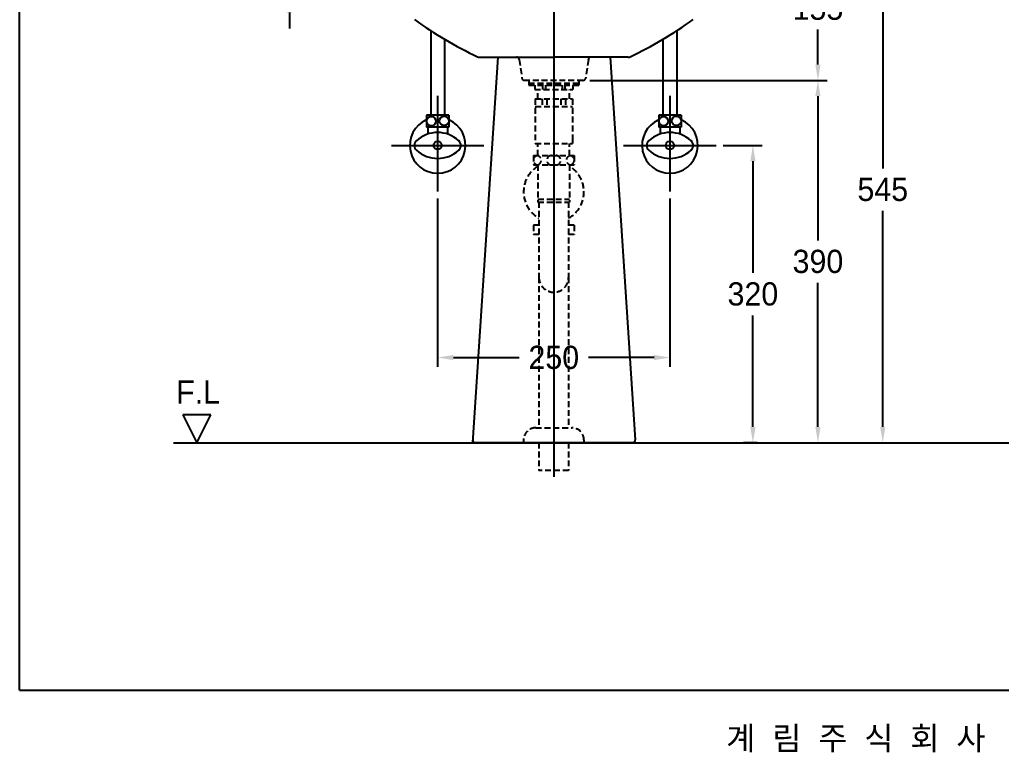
# Model space of a CAD drawing. Header units: millimetres. Extents: x 0 to 3750, y -67 to 2530.
# Drawn here: x 1950 to 3007, y -67 to 722 of the extents above; entities that cross this region are included whole.
import ezdxf
from ezdxf.enums import TextEntityAlignment as Align
from ezdxf.lldxf.tags import DXFTag

# ---------------------------------------------------------------- set-up
doc = ezdxf.new("R2010")
doc.units = ezdxf.units.MM
doc.linetypes.add('DASHED2', pattern=[9.525, 6.35, -3.175])
for name, color, linetype in [('TEXT', 7, 'Continuous'), ('내부선 및 부속', 4, 'Continuous'), ('도각라인', 7, 'Continuous'), ('외형선', 3, 'Continuous'), ('점선', 6, 'DASHED2'), ('중심선', 1, 'DASHED'), ('치수선', 7, 'Continuous')]:
    doc.layers.add(name, color=color, linetype=linetype)
doc.styles.add('____', font='')
doc.styles.add('타이틀', font='H2GTRM.TTF', dxfattribs={"height": 25})
doc.styles.get('____').set_extended_font_data('굴림')
tags = doc.linetypes.add('DASHDOT', pattern=[70, 31, -13, 13, -13]).pattern_tags.tags
tags[10:11] = [DXFTag(74, 4), DXFTag(75, 0), DXFTag(340, '0'), DXFTag(46, 0.0), DXFTag(50, 0.0), DXFTag(44, 0.0), DXFTag(45, 0.0)]
tags[8:9] = [DXFTag(74, 4), DXFTag(75, 0), DXFTag(340, '0'), DXFTag(46, 0.0), DXFTag(50, 0.0), DXFTag(44, 0.0), DXFTag(45, 0.0)]
tags[6:7] = [DXFTag(74, 4), DXFTag(75, 0), DXFTag(340, '0'), DXFTag(46, 0.0), DXFTag(50, 0.0), DXFTag(44, 0.0), DXFTag(45, 0.0)]
tags[4:5] = [DXFTag(74, 4), DXFTag(75, 0), DXFTag(340, '0'), DXFTag(46, 0.0), DXFTag(50, 0.0), DXFTag(44, 0.0), DXFTag(45, 0.0)]
tags = doc.linetypes.add('DASHED', pattern=[25.72, 12.86, -12.86]).pattern_tags.tags
tags[6:7] = [DXFTag(74, 4), DXFTag(75, 0), DXFTag(340, '0'), DXFTag(46, 0.0), DXFTag(50, 0.0), DXFTag(44, 0.0), DXFTag(45, 0.0)]
tags[4:5] = [DXFTag(74, 4), DXFTag(75, 0), DXFTag(340, '0'), DXFTag(46, 0.0), DXFTag(50, 0.0), DXFTag(44, 0.0), DXFTag(45, 0.0)]
doc.dimstyles.new('MSADIM', dxfattribs={"dimtxt": 33, "dimasz": 17, "dimexe": 10, "dimexo": 7.5, "dimgap": 10, "dimtad": 0, "dimtih": 1, "dimtoh": 1, "dimdec": 0, "dimzin": 1, "dimdsep": 46, "dimtxsty": '____', "dimcen": 11.25, "dimadec": 0, "dimazin": 0, "dimtfac": 1, "dimtdec": 0, "dimtix": 1, "dimtmove": 0, "dimatfit": 3, "dimfxl": 0, "dimtolj": 1, "dimtzin": 1, "dimarcsym": 0})

# ---------------------------------------------------------------- blocks, each defined once
blk = doc.blocks.new('*D15')
at = {"layer": '치수선', "color": 0, "linetype": 'Continuous', "lineweight": -2}
for p, q in [((2240.3, 828.4), (2240.3, 845.4)), ((2404.4, 811.4), (2230.3, 811.4)), ((2240.3, 811.4), (2240.3, 801.7)), ((2240.3, 746.4), (2240.3, 756)), ((2445.4, 746.4), (2230.3, 746.4)), ((2240.3, 729.4), (2240.3, 712.4))]:
    blk.add_line(p, q, dxfattribs=at)
at = {"layer": '치수선', "color": 0, "linetype": 'Continuous'}
for points in [[(2237.5, 828.4), (2243.1, 828.4), (2240.3, 811.4)], [(2237.5, 729.4), (2243.1, 729.4), (2240.3, 746.4)]]:
    blk.add_solid(points, dxfattribs=at)
at = {"layer": '치수선', "color": 0, "linetype": 'Continuous', "insert": (2240.3, 778.9), "char_height": 25, "attachment_point": 5, "style": '____'}
blk.add_mtext('\\A1;65', dxfattribs=at)
blk = doc.blocks.new('*D16')
at = {"layer": '치수선', "color": 0, "linetype": 'Continuous', "lineweight": -2}
for p, q in [((2645.4, 811.4), (2819.2, 811.4)), ((2809.2, 794.4), (2809.2, 756.7)), ((2809.2, 673.4), (2809.2, 711)), ((2563.8, 656.4), (2819.2, 656.4))]:
    blk.add_line(p, q, dxfattribs=at)
at = {"layer": '치수선', "color": 0, "linetype": 'Continuous'}
for points in [[(2806.4, 794.4), (2812, 794.4), (2809.2, 811.4)], [(2806.4, 673.4), (2812, 673.4), (2809.2, 656.4)]]:
    blk.add_solid(points, dxfattribs=at)
at = {"layer": '치수선', "color": 0, "linetype": 'Continuous', "insert": (2809.2, 733.9), "char_height": 25, "attachment_point": 5, "style": '____'}
blk.add_mtext('\\A1;155', dxfattribs=at)
blk = doc.blocks.new('*D17')
at = {"layer": '치수선', "color": 0, "linetype": 'Continuous', "lineweight": -2}
for p, q in [((2707.2, 586.4), (2749.2, 586.4)), ((2739.2, 569.4), (2739.2, 449.2)), ((2739.2, 283.4), (2739.2, 403.5)), ((2743.9, 266.4), (2729.2, 266.4))]:
    blk.add_line(p, q, dxfattribs=at)
at = {"layer": '치수선', "color": 0, "linetype": 'Continuous'}
for points in [[(2736.4, 569.4), (2742.1, 569.4), (2739.2, 586.4)], [(2736.4, 283.4), (2742.1, 283.4), (2739.2, 266.4)]]:
    blk.add_solid(points, dxfattribs=at)
at = {"layer": '치수선', "color": 0, "linetype": 'Continuous', "insert": (2739.2, 426.4), "char_height": 25, "attachment_point": 5, "style": '____'}
blk.add_mtext('\\A1;320', dxfattribs=at)
blk = doc.blocks.new('*D18')
at = {"layer": '치수선', "color": 0, "linetype": 'Continuous', "lineweight": -2}
for p, q in [((2645.4, 811.4), (2889, 811.4)), ((2879, 794.4), (2879, 561.7)), ((2879, 283.4), (2879, 516)), ((2884.5, 266.4), (2889, 266.4))]:
    blk.add_line(p, q, dxfattribs=at)
at = {"layer": '치수선', "color": 0, "linetype": 'Continuous'}
for points in [[(2876.2, 794.4), (2881.8, 794.4), (2879, 811.4)], [(2876.2, 283.4), (2881.8, 283.4), (2879, 266.4)]]:
    blk.add_solid(points, dxfattribs=at)
at = {"layer": '치수선', "color": 0, "linetype": 'Continuous', "insert": (2879, 538.9), "char_height": 25, "attachment_point": 5, "style": '____'}
blk.add_mtext('\\A1;545', dxfattribs=at)
blk = doc.blocks.new('*D19')
at = {"layer": '치수선', "color": 0, "linetype": 'Continuous', "lineweight": -2}
for p, q in [((2399.9, 529.2), (2399.9, 348.1)), ((2649.9, 529.2), (2649.9, 348.1)), ((2416.9, 358.1), (2487.6, 358.1)), ((2632.9, 358.1), (2562.2, 358.1))]:
    blk.add_line(p, q, dxfattribs=at)
at = {"layer": '치수선', "color": 0, "linetype": 'Continuous'}
for points in [[(2416.9, 360.9), (2416.9, 355.3), (2399.9, 358.1)], [(2632.9, 360.9), (2632.9, 355.3), (2649.9, 358.1)]]:
    blk.add_solid(points, dxfattribs=at)
at = {"layer": '치수선', "color": 0, "linetype": 'Continuous', "insert": (2524.9, 358.1), "char_height": 25, "attachment_point": 5, "style": '____'}
blk.add_mtext('\\A1;250', dxfattribs=at)
blk = doc.blocks.new('*D25')
at = {"layer": '치수선', "color": 0, "linetype": 'Continuous', "lineweight": -2}
for p, q in [((2563.8, 656.4), (2819.2, 656.4)), ((2809.2, 639.4), (2809.2, 484.2)), ((2809.2, 283.4), (2809.2, 438.5)), ((2793.7, 266.4), (2819.2, 266.4))]:
    blk.add_line(p, q, dxfattribs=at)
at = {"layer": '치수선', "color": 0, "linetype": 'Continuous'}
for points in [[(2806.4, 639.4), (2812, 639.4), (2809.2, 656.4)], [(2806.4, 283.4), (2812, 283.4), (2809.2, 266.4)]]:
    blk.add_solid(points, dxfattribs=at)
at = {"layer": '치수선', "color": 0, "linetype": 'Continuous', "insert": (2809.2, 461.4), "char_height": 25, "attachment_point": 5, "style": '____'}
blk.add_mtext('\\A1;390', dxfattribs=at)

msp = doc.modelspace()

# ---------------------------------------------------------------- linework, layer by layer
at = {"layer": '내부선 및 부속', "linetype": 'Continuous'}
for p, q in [((2392.4, 709.9), (2392.4, 619.1)), ((2657.4, 709.9), (2657.4, 619.1)), ((2407.4, 700.6), (2407.4, 619.1)), ((2642.4, 700.6), (2642.4, 619.1)), ((2411.9, 619.1), (2387.9, 619.1)), ((2387.9, 619.1), (2387.9, 606.1)), ((2411.9, 619.1), (2411.9, 606.1)), ((2661.9, 619.1), (2637.9, 619.1)), ((2637.9, 619.1), (2637.9, 606.1)), ((2661.9, 619.1), (2661.9, 606.1)), ((2411.9, 606.1), (2387.9, 606.1)), ((2389.4, 606.1), (2389.4, 598.7)), ((2410.4, 606.1), (2410.4, 598.7)), ((2661.9, 606.1), (2637.9, 606.1)), ((2639.4, 606.1), (2639.4, 598.7)), ((2660.4, 606.1), (2660.4, 598.7))]:
    msp.add_line(p, q, dxfattribs=at)
for centre, radius in [((2393, 612.5), 5), ((2406.9, 612.8), 5), ((2643, 612.5), 5), ((2656.9, 612.8), 5), ((2399.9, 586.4), 4.5), ((2649.9, 586.4), 4.5)]:
    msp.add_circle(centre, radius, dxfattribs=at)
for centre, radius, start, end in [((2399.9, 586.4), 30, 113.5781, 66.4217), ((2649.9, 586.4), 30, 113.5781, 66.4217), ((2399.9, 566.7), 33.6, 47.499, 132.501), ((2649.9, 566.7), 33.6, 47.499, 132.501), ((2381.9, 586.4), 7, 132.501, 227.499), ((2399.9, 606), 33.6, 227.499, 312.501), ((2417.9, 586.4), 7, 312.501, 47.499), ((2631.9, 586.4), 7, 132.501, 227.499), ((2649.9, 606), 33.6, 227.499, 312.501), ((2667.9, 586.4), 7, 312.501, 47.499)]:
    msp.add_arc(centre, radius, start, end, dxfattribs=at)
at = {"layer": '도각라인', "color": 7}
for q in [(1950, 2530), (3750, 0)]:
    msp.add_line((1950, 0), q, dxfattribs=at)
at = {"layer": '외형선', "linetype": 'Continuous'}
for p, q in [((2464.6, 681.4), (2437.3, 266.4)), ((2444.9, 681.4), (2524.9, 681.4)), ((2604.9, 681.4), (2524.9, 681.4)), ((2585.5, 681.4), (2612.5, 269.6)), ((2125.7, 296.4), (2140.7, 266.4)), ((2155.7, 296.4), (2125.7, 296.4)), ((2140.7, 266.4), (2155.7, 296.4)), ((2115.6, 266.4), (3514.3, 266.4)), ((2612.5, 266.4), (2437.3, 266.4))]:
    msp.add_line(p, q, dxfattribs=at)
for centre, radius, start, end in [((2631.1, 1079.5), 440, 234.3925, 244.6592), ((2418.7, 1079.5), 440, 295.3408, 305.6075), ((2444.9, 686.4), 5, 244.6592, 270), ((2604.9, 686.4), 5, 270, 295.3408), ((2440.5, 269.4), 3, 176.2449, 270), ((2609.5, 269.4), 3, 270, 3.7551)]:
    msp.add_arc(centre, radius, start, end, dxfattribs=at)
at = {"layer": '점선'}
for p, q in [((2487.8, 678.8), (2490.6, 658.9)), ((2562.1, 678.8), (2559.3, 658.9)), ((2556.3, 656.4), (2493.5, 656.4)), ((2497.9, 656.4), (2497.9, 651.4)), ((2551.9, 656.4), (2551.9, 651.4)), ((2497.9, 653.4), (2551.9, 653.4)), ((2497.9, 651.4), (2551.9, 651.4)), ((2504.4, 651.4), (2504.4, 646.4)), ((2504.4, 646.4), (2545.4, 646.4)), ((2507.9, 636.4), (2507.9, 646.4)), ((2512.9, 651.4), (2512.9, 646.4)), ((2515.9, 651.4), (2515.9, 646.4)), ((2533.9, 651.4), (2533.9, 646.4)), ((2536.9, 651.4), (2536.9, 646.4)), ((2541.9, 636.4), (2541.9, 646.4)), ((2545.4, 651.4), (2545.4, 646.4)), ((2504.9, 636.4), (2544.9, 636.4)), ((2504.9, 636.4), (2504.9, 588.4)), ((2512.4, 636.4), (2512.4, 628.4)), ((2517.4, 636.4), (2517.4, 628.4)), ((2532.4, 636.4), (2532.4, 628.4)), ((2537.4, 636.4), (2537.4, 628.4)), ((2544.9, 636.4), (2544.9, 591.6)), ((2504.9, 628.4), (2544.9, 628.4)), ((2504.9, 588.4), (2544.9, 588.4)), ((2507.9, 575.4), (2507.9, 588.4)), ((2541.9, 575.4), (2541.9, 588.4)), ((2544.9, 591.6), (2544.9, 588.4)), ((2502.9, 575.4), (2502.9, 565.4)), ((2502.9, 575.4), (2546.9, 575.4)), ((2546.9, 575.4), (2546.9, 565.4)), ((2502.9, 565.4), (2546.9, 565.4)), ((2507.9, 565.4), (2507.9, 525.4)), ((2541.9, 565.4), (2541.9, 525.4)), ((2507.9, 528.4), (2541.9, 528.4)), ((2507.9, 525.4), (2541.9, 525.4)), ((2508.9, 525.4), (2508.9, 444.4)), ((2540.9, 525.4), (2540.9, 444.4)), ((2508.9, 500.4), (2503.2, 500.4)), ((2503.2, 500.4), (2503.2, 490.4)), ((2546.7, 500.4), (2540.9, 500.4)), ((2546.7, 500.4), (2546.7, 490.4)), ((2508.9, 490.4), (2503.2, 490.4)), ((2546.7, 490.4), (2540.9, 490.4)), ((2508.9, 444.4), (2508.9, 282.4)), ((2540.9, 444.4), (2540.9, 282.4)), ((2505.4, 282.4), (2544.4, 282.4)), ((2492.4, 269.4), (2492.4, 266.4)), ((2508.9, 266.4), (2508.9, 236.4)), ((2540.9, 266.4), (2540.9, 236.4)), ((2557.4, 269.4), (2557.4, 266.4)), ((2540.9, 236.4), (2508.9, 236.4))]:
    msp.add_line(p, q, dxfattribs=at)
for centre, radius, start, end in [((2484.8, 678.4), 3, 7.9696, 90), ((2565, 678.4), 3, 90, 172.0304), ((2493.5, 659.4), 3, 187.9696, 270.0013), ((2556.3, 659.4), 3, 270.0013, 352.0304), ((2507.9, 570.4), 5, 98.6269, 261.3731), ((2506.4, 570.4), 5, 278.6269, 81.3731), ((2522.4, 570.4), 5, 90, 270), ((2527.4, 570.4), 5, 270, 90), ((2543.4, 570.4), 5, 98.6269, 261.3731), ((2541.9, 570.4), 5, 278.6269, 81.3731), ((2524.9, 536.4), 32.5, 121.5389, 240.5076), ((2524.9, 536.4), 32.5, 299.4924, 58.4611), ((2524.9, 444.4), 16, 180, 0), ((2505.4, 269.4), 13, 90, 180), ((2544.4, 269.4), 13, 0, 90)]:
    msp.add_arc(centre, radius, start, end, dxfattribs=at)
at = {"layer": '중심선', "linetype": 'DASHDOT'}
for p, q in [((2524.9, 962.2), (2524.9, 229.5)), ((2399.9, 639.8), (2399.9, 536.7)), ((2649.9, 639.8), (2649.9, 536.7)), ((2350.1, 586.4), (2449.7, 586.4)), ((2600.1, 586.4), (2699.7, 586.4))]:
    msp.add_line(p, q, dxfattribs=at)

# ---------------------------------------------------------------- texts
at = {"layer": 'TEXT', "style": '타이틀'}
msp.add_text('F.L', height=25, dxfattribs=at).set_placement((2142.1, 321), align=Align.MIDDLE)
msp.add_text('계  림  주  식  회  사', height=25, dxfattribs=at).set_placement((2850, -51.7), align=Align.MIDDLE_CENTER)

# ---------------------------------------------------------------- dimensions: what is measured, and where the dimension line sits
at = {"layer": '치수선', "linetype": 'Continuous'}
for base, p1, p2, picture, middle in [((2240.3, 811.4), (2452.9, 746.4), (2411.9, 811.4), '*D15', (2240.3, 778.9)), ((2879, 266.4), (2637.9, 811.4), (2877, 266.4), '*D18', (2879, 538.9)), ((2739.2, 266.4), (2699.7, 586.4), (2751.4, 266.4), '*D17', (2739.2, 426.4))]:
    dim = msp.add_linear_dim(base=base, p1=p1, p2=p2, angle=90, dimstyle='MSADIM', override={"dimtxt": 25}, dxfattribs=at)
    dim.commit()
    dim.dimension.update_dxf_attribs({"geometry": picture, "text_midpoint": middle, "dimtype": 160})
for base, p1, p2, picture, middle in [((2809.2, 656.4), (2637.9, 811.4), (2556.3, 656.4), '*D16', (2809.2, 733.9)), ((2809.2, 266.4), (2556.3, 656.4), (2786.2, 266.4), '*D25', (2809.2, 461.4))]:
    dim = msp.add_linear_dim(base=base, p1=p1, p2=p2, angle=90, dimstyle='MSADIM', override={"dimtxt": 25}, dxfattribs=at)
    dim.commit()
    dim.dimension.update_dxf_attribs({"geometry": picture, "text_midpoint": middle})
dim = msp.add_linear_dim(base=(2649.9, 358.1), p1=(2399.9, 536.7), p2=(2649.9, 536.7), dimstyle='MSADIM', override={"dimtxt": 25}, dxfattribs=at)
dim.commit()
dim.dimension.update_dxf_attribs({"geometry": '*D19', "text_midpoint": (2524.9, 358.1), "dimtype": 160})

doc.saveas('drawing.dxf')
